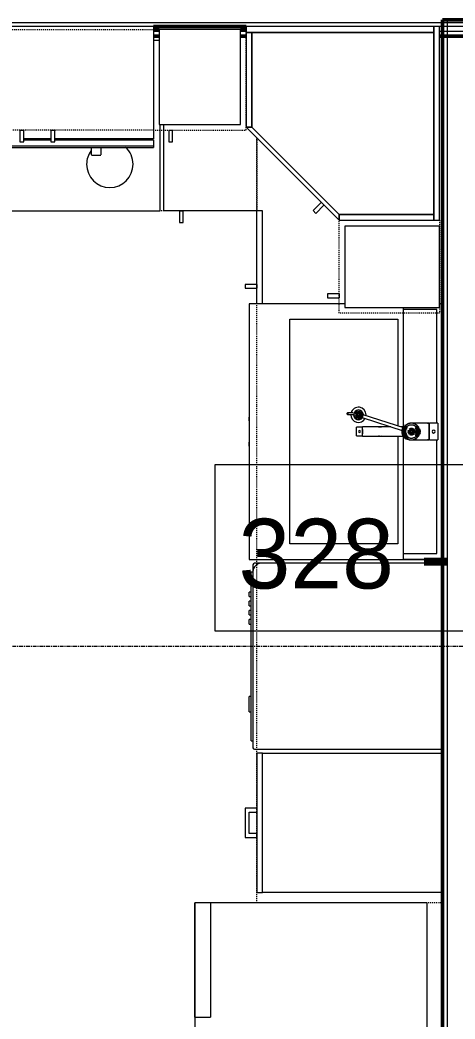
# Model space of a CAD drawing. Header units: inches. Extents: x -4217 to -1814, y 9706 to 12425.
# Drawn here: x -3736.1 to -3679.9, y 10419.1 to 10548 of the extents above; entities that cross this region are included whole.
import ezdxf

# ---------------------------------------------------------------- set-up
doc = ezdxf.new("R2010")
doc.units = ezdxf.units.IN
doc.header["$MEASUREMENT"] = 0
doc.linetypes.add('Dash', pattern=[0.25, 0.125, -0.125])
doc.linetypes.add('Grid Line 1_2_', pattern=[0.875, 0.5, -0.125, 0.125, -0.125])
for name, color, linetype, lineweight in [('A-AREA-IDEN', 2, 'Continuous', 9), ('A-GENM-2', 250, 'Continuous', 9), ('A-GENM-3', 10, 'Continuous', 50), ('A-WALL', 113, 'Continuous', 13), ('A-WALL-3', 10, 'Continuous', 50), ('A-WALL-4', 50, 'Continuous', 13), ('I-WALL-3', 2, 'Continuous', 50), ('P-SANR-FIXT-2', 250, 'Continuous', 9), ('Q-CASE', 31, 'Continuous', 9), ('Q-CASE-3', 250, 'Continuous', 9), ('Q-CASE-4', 250, 'Dash', 9), ('Q-CASE-HDLN-1', 250, 'Dash', 9), ('Q-SPCQ-1', 250, 'Continuous', 9), ('S-GRID-1', 1, 'Grid Line 1_2_', 9)]:
    doc.layers.add(name, color=color, linetype=linetype, lineweight=lineweight)
doc.styles.add('Century Gothic', font='ufonts.com_century-gothic.ttf', dxfattribs={"height": 9})

msp = doc.modelspace()

# ---------------------------------------------------------------- linework, layer by layer
at = {"layer": 'A-AREA-IDEN', "flags": 128}
msp.add_lwpolyline([(-3710.85637, 10490.65921), (-3635.35086, 10490.65921), (-3635.35086, 10469.16315), (-3710.85637, 10469.16315)], close=True, dxfattribs=at)
at = {"layer": 'A-GENM-2'}
for p, q in [((-3693.10158, 10497.31235), (-3693.76672, 10497.31235)), ((-3693.76672, 10497.1155), (-3693.10158, 10497.1155)), ((-3692.51098, 10496.82416), (-3692.9336, 10496.95754)), ((-3692.7565, 10497.50659), (-3692.33735, 10497.3743)), ((-3692.33735, 10497.3743), (-3692.35373, 10497.32239)), ((-3691.88986, 10496.71587), (-3686.595, 10494.99547)), ((-3686.49346, 10495.37644), (-3691.76611, 10497.08963)), ((-3691.82221, 10495.48526), (-3692.60961, 10495.48526)), ((-3692.60961, 10494.34353), (-3692.60961, 10495.48526)), ((-3688.15477, 10495.50495), (-3691.82221, 10495.50495)), ((-3691.82221, 10495.42583), (-3691.82221, 10495.50495)), ((-3691.82221, 10495.33198), (-3691.82221, 10495.41121)), ((-3691.82221, 10495.20967), (-3691.82221, 10495.31935)), ((-3689.4978, 10495.50495), (-3690.41493, 10495.50495)), ((-3686.42286, 10495.50495), (-3686.88897, 10495.50495)), ((-3683.25921, 10495.99707), (-3685.52299, 10495.99707)), ((-3683.18106, 10495.93802), (-3683.42155, 10495.93802)), ((-3683.25921, 10495.99707), (-3683.25921, 10493.83172)), ((-3682.07811, 10495.99707), (-3683.18106, 10495.99707)), ((-3683.18106, 10493.83172), (-3683.18106, 10495.99707)), ((-3682.07811, 10495.99707), (-3682.07811, 10493.83172)), ((-3692.60961, 10494.34353), (-3691.82221, 10494.34353)), ((-3691.82221, 10495.06724), (-3691.82221, 10495.20037)), ((-3691.82221, 10495.19983), (-3691.82221, 10495.06748)), ((-3691.82221, 10494.76653), (-3691.82221, 10495.06226)), ((-3691.82221, 10495.06215), (-3691.82221, 10494.76665)), ((-3691.82221, 10494.62842), (-3691.82221, 10494.76155)), ((-3691.82221, 10494.76131), (-3691.82221, 10494.62896)), ((-3691.82221, 10494.50944), (-3691.82221, 10494.61912)), ((-3691.82221, 10494.41758), (-3691.82221, 10494.49681)), ((-3691.82221, 10494.32384), (-3691.82221, 10494.34397)), ((-3691.82221, 10494.32384), (-3686.42286, 10494.32384)), ((-3690.41493, 10494.32384), (-3689.4978, 10494.32384)), ((-3685.52299, 10493.83172), (-3683.25921, 10493.83172)), ((-3683.42155, 10493.89077), (-3683.18106, 10493.89077)), ((-3683.18106, 10493.83172), (-3682.07811, 10493.83172))]:
    msp.add_line(p, q, dxfattribs=at)
at = {"layer": 'A-GENM-2', "flags": 128}
for points in [[(-3686.51087, 10495.35744), (-3686.5278, 10495.31758), (-3686.54312, 10495.27708), (-3686.5568, 10495.236), (-3686.56884, 10495.1944), (-3686.5792, 10495.15235), (-3686.58787, 10495.10992), (-3686.59484, 10495.06718), (-3686.60009, 10495.0242), (-3686.60362, 10494.98104), (-3686.60542, 10494.93777), (-3686.60567, 10494.9144)], [(-3686.51087, 10495.35744), (-3686.5278, 10495.31758), (-3686.54312, 10495.27708), (-3686.5568, 10495.236), (-3686.56884, 10495.1944), (-3686.5792, 10495.15235), (-3686.58787, 10495.10992), (-3686.59484, 10495.06718), (-3686.60009, 10495.0242), (-3686.60362, 10494.98104), (-3686.60542, 10494.93777), (-3686.60567, 10494.9144)], [(-3686.51087, 10495.35744), (-3686.5278, 10495.31758), (-3686.54312, 10495.27708), (-3686.5568, 10495.236), (-3686.56884, 10495.1944), (-3686.5792, 10495.15235), (-3686.58787, 10495.10992), (-3686.59484, 10495.06718), (-3686.60009, 10495.0242), (-3686.60362, 10494.98104), (-3686.60542, 10494.93777), (-3686.60567, 10494.9144)], [(-3686.51087, 10495.35744), (-3686.5278, 10495.31758), (-3686.54312, 10495.27708), (-3686.5568, 10495.236), (-3686.56884, 10495.1944), (-3686.5792, 10495.15235), (-3686.58787, 10495.10992), (-3686.59484, 10495.06718), (-3686.60009, 10495.0242), (-3686.60362, 10494.98104), (-3686.60542, 10494.93777), (-3686.60567, 10494.9144)], [(-3686.51087, 10495.35744), (-3686.5278, 10495.31758), (-3686.54312, 10495.27708), (-3686.5568, 10495.236), (-3686.56884, 10495.1944), (-3686.5792, 10495.15235), (-3686.58787, 10495.10992), (-3686.59484, 10495.06718), (-3686.60009, 10495.0242), (-3686.60362, 10494.98104), (-3686.60542, 10494.93777), (-3686.60567, 10494.9144)], [(-3686.51087, 10495.35744), (-3686.5278, 10495.31758), (-3686.54312, 10495.27708), (-3686.5568, 10495.236), (-3686.56884, 10495.1944), (-3686.5792, 10495.15235), (-3686.58787, 10495.10992), (-3686.59484, 10495.06718), (-3686.60009, 10495.0242), (-3686.60362, 10494.98104), (-3686.60542, 10494.93777), (-3686.60567, 10494.9144)], [(-3686.47364, 10495.42142), (-3686.49213, 10495.38288), (-3686.50913, 10495.3436), (-3686.52463, 10495.30366), (-3686.53861, 10495.26311), (-3686.55103, 10495.22201), (-3686.56189, 10495.18044), (-3686.57116, 10495.13845), (-3686.57884, 10495.09611), (-3686.5849, 10495.05349), (-3686.58936, 10495.01065), (-3686.59218, 10494.96766), (-3686.59338, 10494.92459), (-3686.59343, 10494.9144)], [(-3686.39658, 10494.9144), (-3686.39591, 10494.95003), (-3686.39388, 10494.98561), (-3686.39052, 10495.02107), (-3686.38582, 10495.05636), (-3686.37979, 10495.09141), (-3686.37244, 10495.12617), (-3686.36378, 10495.16058), (-3686.35384, 10495.19458), (-3686.34262, 10495.22812), (-3686.33015, 10495.26115), (-3686.31644, 10495.2936), (-3686.30153, 10495.32543), (-3686.28544, 10495.35659), (-3686.26819, 10495.38703), (-3686.25345, 10495.41102)], [(-3685.2543, 10495.9632), (-3685.29646, 10495.97311), (-3685.33897, 10495.98132), (-3685.38179, 10495.98783), (-3685.42483, 10495.99261), (-3685.46802, 10495.99568), (-3685.5113, 10495.99701), (-3685.55461, 10495.99661), (-3685.59786, 10495.99448), (-3685.64099, 10495.99062), (-3685.68393, 10495.98504), (-3685.72662, 10495.97775), (-3685.76898, 10495.96876), (-3685.81095, 10495.95808), (-3685.85245, 10495.94573), (-3685.89343, 10495.93173), (-3685.93382, 10495.9161), (-3685.97355, 10495.89887), (-3686.01255, 10495.88007), (-3686.05078, 10495.85972), (-3686.08816, 10495.83786), (-3686.12464, 10495.81452), (-3686.16015, 10495.78974), (-3686.19465, 10495.76356), (-3686.22807, 10495.73602), (-3686.26036, 10495.70717), (-3686.29147, 10495.67705), (-3686.32135, 10495.6457), (-3686.34996, 10495.61319), (-3686.37724, 10495.57957)], [(-3685.89343, 10495.93173), (-3685.93382, 10495.9161), (-3685.97355, 10495.89887), (-3686.01255, 10495.88007), (-3686.05078, 10495.85972), (-3686.08816, 10495.83786), (-3686.12464, 10495.81452), (-3686.16015, 10495.78974), (-3686.19465, 10495.76356), (-3686.22807, 10495.73602), (-3686.26036, 10495.70717), (-3686.29147, 10495.67705), (-3686.32135, 10495.6457), (-3686.34996, 10495.61319), (-3686.37724, 10495.57957)], [(-3685.89343, 10495.93173), (-3685.93382, 10495.9161), (-3685.97355, 10495.89887), (-3686.01255, 10495.88007), (-3686.05078, 10495.85972), (-3686.08816, 10495.83786), (-3686.12464, 10495.81452), (-3686.16015, 10495.78974), (-3686.19465, 10495.76356), (-3686.22807, 10495.73602), (-3686.26036, 10495.70717), (-3686.29147, 10495.67705), (-3686.32135, 10495.6457), (-3686.34996, 10495.61319), (-3686.37724, 10495.57957)], [(-3685.89343, 10495.93173), (-3685.93382, 10495.9161), (-3685.97355, 10495.89887), (-3686.01255, 10495.88007), (-3686.05078, 10495.85972), (-3686.08816, 10495.83786), (-3686.12464, 10495.81452), (-3686.16015, 10495.78974), (-3686.19465, 10495.76356), (-3686.22807, 10495.73602), (-3686.26036, 10495.70717), (-3686.29147, 10495.67705), (-3686.32135, 10495.6457), (-3686.34996, 10495.61319), (-3686.37724, 10495.57957)], [(-3685.89343, 10495.93173), (-3685.93382, 10495.9161), (-3685.97355, 10495.89887), (-3686.01255, 10495.88007), (-3686.05078, 10495.85972), (-3686.08816, 10495.83786), (-3686.12464, 10495.81452), (-3686.16015, 10495.78974), (-3686.19465, 10495.76356), (-3686.22807, 10495.73602), (-3686.26036, 10495.70717), (-3686.29147, 10495.67705), (-3686.32135, 10495.6457), (-3686.34996, 10495.61319), (-3686.37724, 10495.57957)], [(-3685.89343, 10495.93173), (-3685.93382, 10495.9161), (-3685.97355, 10495.89887), (-3686.01255, 10495.88007), (-3686.05078, 10495.85972), (-3686.08816, 10495.83786), (-3686.12464, 10495.81452), (-3686.16015, 10495.78974), (-3686.19465, 10495.76356), (-3686.22807, 10495.73602), (-3686.26036, 10495.70717), (-3686.29147, 10495.67705), (-3686.32135, 10495.6457), (-3686.34996, 10495.61319), (-3686.37724, 10495.57957)], [(-3685.52299, 10495.99707), (-3685.56437, 10495.9962), (-3685.60568, 10495.99357), (-3685.64685, 10495.9892), (-3685.68782, 10495.9831), (-3685.72851, 10495.97527), (-3685.76887, 10495.96572), (-3685.80882, 10495.95448), (-3685.84829, 10495.94157), (-3685.88723, 10495.927), (-3685.92558, 10495.9108), (-3685.96325, 10495.89301), (-3686.00021, 10495.87364), (-3686.03639, 10495.85274), (-3686.07172, 10495.83034), (-3686.10616, 10495.80648), (-3686.13965, 10495.78119), (-3686.17214, 10495.75452), (-3686.20357, 10495.72652), (-3686.2339, 10495.69723), (-3686.26308, 10495.6667), (-3686.29107, 10495.63498), (-3686.31781, 10495.60213), (-3686.34328, 10495.56818), (-3686.36743, 10495.53321)], [(-3686.3552, 10494.9144), (-3686.35452, 10494.95003), (-3686.3525, 10494.98561), (-3686.34914, 10495.02107), (-3686.34444, 10495.05636), (-3686.33841, 10495.09141), (-3686.33106, 10495.12617), (-3686.3224, 10495.16058), (-3686.31246, 10495.19458), (-3686.30124, 10495.22812), (-3686.28877, 10495.26115), (-3686.27506, 10495.2936), (-3686.26015, 10495.32543), (-3686.24406, 10495.35659), (-3686.22681, 10495.38703), (-3686.20843, 10495.41669), (-3686.18896, 10495.44553), (-3686.16844, 10495.4735), (-3686.14688, 10495.50057), (-3686.12434, 10495.52668), (-3686.10084, 10495.5518), (-3686.07644, 10495.57588), (-3686.05116, 10495.5989), (-3686.02505, 10495.62081), (-3685.99816, 10495.64159), (-3685.97052, 10495.66119), (-3685.94218, 10495.6796), (-3685.9132, 10495.69678), (-3685.8836, 10495.71271), (-3685.85345, 10495.72737), (-3685.82278, 10495.74073), (-3685.79166, 10495.75277), (-3685.76012, 10495.76349), (-3685.72821, 10495.77286), (-3685.69599, 10495.78086), (-3685.66351, 10495.7875), (-3685.63081, 10495.79275), (-3685.59794, 10495.79662), (-3685.56496, 10495.7991), (-3685.53192, 10495.80017), (-3685.52299, 10495.80022)], [(-3685.2543, 10495.9632), (-3685.29646, 10495.97311), (-3685.33897, 10495.98132), (-3685.38179, 10495.98783), (-3685.42483, 10495.99261), (-3685.46802, 10495.99568), (-3685.5113, 10495.99701), (-3685.55461, 10495.99661), (-3685.59786, 10495.99448), (-3685.64099, 10495.99062), (-3685.68393, 10495.98504), (-3685.72662, 10495.97775), (-3685.76898, 10495.96876), (-3685.81095, 10495.95808), (-3685.85245, 10495.94573)], [(-3685.2543, 10495.9632), (-3685.29646, 10495.97311), (-3685.33897, 10495.98132), (-3685.38179, 10495.98783), (-3685.42483, 10495.99261), (-3685.46802, 10495.99568), (-3685.5113, 10495.99701), (-3685.55461, 10495.99661), (-3685.59786, 10495.99448), (-3685.64099, 10495.99062), (-3685.68393, 10495.98504), (-3685.72662, 10495.97775), (-3685.76898, 10495.96876), (-3685.81095, 10495.95808), (-3685.85245, 10495.94573)], [(-3685.2543, 10495.9632), (-3685.29646, 10495.97311), (-3685.33897, 10495.98132), (-3685.38179, 10495.98783), (-3685.42483, 10495.99261), (-3685.46802, 10495.99568), (-3685.5113, 10495.99701), (-3685.55461, 10495.99661), (-3685.59786, 10495.99448), (-3685.64099, 10495.99062), (-3685.68393, 10495.98504), (-3685.72662, 10495.97775), (-3685.76898, 10495.96876), (-3685.81095, 10495.95808), (-3685.85245, 10495.94573)], [(-3685.2543, 10495.9632), (-3685.29646, 10495.97311), (-3685.33897, 10495.98132), (-3685.38179, 10495.98783), (-3685.42483, 10495.99261), (-3685.46802, 10495.99568), (-3685.5113, 10495.99701), (-3685.55461, 10495.99661), (-3685.59786, 10495.99448), (-3685.64099, 10495.99062), (-3685.68393, 10495.98504), (-3685.72662, 10495.97775), (-3685.76898, 10495.96876), (-3685.81095, 10495.95808), (-3685.85245, 10495.94573)], [(-3685.2543, 10495.9632), (-3685.29646, 10495.97311), (-3685.33897, 10495.98132), (-3685.38179, 10495.98783), (-3685.42483, 10495.99261), (-3685.46802, 10495.99568), (-3685.5113, 10495.99701), (-3685.55461, 10495.99661), (-3685.59786, 10495.99448), (-3685.64099, 10495.99062), (-3685.68393, 10495.98504), (-3685.72662, 10495.97775), (-3685.76898, 10495.96876), (-3685.81095, 10495.95808), (-3685.85245, 10495.94573)], [(-3684.49394, 10494.9144), (-3684.49475, 10494.95748), (-3684.4972, 10495.00049), (-3684.50127, 10495.04337), (-3684.50695, 10495.08605), (-3684.51425, 10495.12846), (-3684.52315, 10495.17054), (-3684.53363, 10495.21222), (-3684.54569, 10495.25344), (-3684.55929, 10495.29412), (-3684.57443, 10495.33422), (-3684.59109, 10495.37365), (-3684.60922, 10495.41237), (-3684.62882, 10495.45031), (-3684.64985, 10495.48741), (-3684.67227, 10495.5236), (-3684.69606, 10495.55884), (-3684.72117, 10495.59307), (-3684.74758, 10495.62623), (-3684.77523, 10495.65826), (-3684.80409, 10495.68911), (-3684.83412, 10495.71874), (-3684.86526, 10495.7471), (-3684.89747, 10495.77413), (-3684.93069, 10495.79979), (-3684.96488, 10495.82404), (-3684.99998, 10495.84684), (-3685.03593, 10495.86815), (-3685.07268, 10495.88793), (-3685.11017, 10495.90616), (-3685.14834, 10495.92279), (-3685.18713, 10495.9378), (-3685.22647, 10495.95116), (-3685.26629, 10495.96286), (-3685.30655, 10495.97286), (-3685.34715, 10495.98115), (-3685.38805, 10495.98773), (-3685.42918, 10495.99257), (-3685.47046, 10495.99566), (-3685.51182, 10495.99701), (-3685.52299, 10495.99707)], [(-3685.52299, 10495.80022), (-3685.48994, 10495.79952), (-3685.45694, 10495.79743), (-3685.42404, 10495.79394), (-3685.39129, 10495.78905), (-3685.35874, 10495.78279), (-3685.32644, 10495.77515), (-3685.29445, 10495.76615), (-3685.2628, 10495.7558), (-3685.23156, 10495.74411), (-3685.20077, 10495.7311), (-3685.17047, 10495.71679), (-3685.14072, 10495.7012), (-3685.11157, 10495.68436), (-3685.08305, 10495.66628), (-3685.05522, 10495.64699), (-3685.02812, 10495.62653), (-3685.00179, 10495.60492), (-3684.97629, 10495.5822), (-3684.95164, 10495.5584), (-3684.9279, 10495.53356), (-3684.90509, 10495.50771), (-3684.88327, 10495.4809), (-3684.86246, 10495.45317), (-3684.8427, 10495.42456), (-3684.82403, 10495.39511), (-3684.80647, 10495.36488), (-3684.79007, 10495.33391), (-3684.77483, 10495.30226), (-3684.7608, 10495.26997), (-3684.74799, 10495.23709), (-3684.73643, 10495.20368), (-3684.72614, 10495.1698), (-3684.71714, 10495.13549), (-3684.70944, 10495.10082), (-3684.70305, 10495.06584), (-3684.69799, 10495.03062), (-3684.69426, 10494.9952), (-3684.69188, 10494.95965), (-3684.69084, 10494.92402), (-3684.69079, 10494.9144)], [(-3684.44032, 10494.9144), (-3684.44118, 10494.95769), (-3684.44378, 10495.00092), (-3684.4481, 10495.04401), (-3684.45415, 10495.08689), (-3684.4619, 10495.12949), (-3684.47135, 10495.17175), (-3684.48248, 10495.2136), (-3684.49528, 10495.25497), (-3684.50972, 10495.2958), (-3684.52578, 10495.33601), (-3684.54344, 10495.37555), (-3684.56266, 10495.41435), (-3684.58343, 10495.45236), (-3684.60569, 10495.4895), (-3684.62942, 10495.52572), (-3684.65458, 10495.56097), (-3684.68113, 10495.59518), (-3684.70903, 10495.6283), (-3684.73823, 10495.66028), (-3684.76869, 10495.69106), (-3684.80035, 10495.7206), (-3684.83316, 10495.74886), (-3684.86709, 10495.77578), (-3684.90206, 10495.80132), (-3684.93802, 10495.82544), (-3684.97492, 10495.8481), (-3685.0127, 10495.86927), (-3685.05129, 10495.88891), (-3685.09064, 10495.907), (-3685.13068, 10495.92349), (-3685.17134, 10495.93837), (-3685.21257, 10495.95162)], [(-3684.65458, 10495.56097), (-3684.68113, 10495.59518), (-3684.70903, 10495.6283), (-3684.73823, 10495.66028), (-3684.76869, 10495.69106), (-3684.80035, 10495.7206), (-3684.83316, 10495.74886), (-3684.86709, 10495.77578), (-3684.90206, 10495.80132), (-3684.93802, 10495.82544), (-3684.97492, 10495.8481), (-3685.0127, 10495.86927), (-3685.05129, 10495.88891), (-3685.09064, 10495.907), (-3685.13068, 10495.92349)], [(-3684.65458, 10495.56097), (-3684.68113, 10495.59518), (-3684.70903, 10495.6283), (-3684.73823, 10495.66028), (-3684.76869, 10495.69106), (-3684.80035, 10495.7206), (-3684.83316, 10495.74886), (-3684.86709, 10495.77578), (-3684.90206, 10495.80132), (-3684.93802, 10495.82544), (-3684.97492, 10495.8481), (-3685.0127, 10495.86927), (-3685.05129, 10495.88891), (-3685.09064, 10495.907), (-3685.13068, 10495.92349)], [(-3684.65458, 10495.56097), (-3684.68113, 10495.59518), (-3684.70903, 10495.6283), (-3684.73823, 10495.66028), (-3684.76869, 10495.69106), (-3684.80035, 10495.7206), (-3684.83316, 10495.74886), (-3684.86709, 10495.77578), (-3684.90206, 10495.80132), (-3684.93802, 10495.82544), (-3684.97492, 10495.8481), (-3685.0127, 10495.86927), (-3685.05129, 10495.88891), (-3685.09064, 10495.907), (-3685.13068, 10495.92349)], [(-3684.65458, 10495.56097), (-3684.68113, 10495.59518), (-3684.70903, 10495.6283), (-3684.73823, 10495.66028), (-3684.76869, 10495.69106), (-3684.80035, 10495.7206), (-3684.83316, 10495.74886), (-3684.86709, 10495.77578), (-3684.90206, 10495.80132), (-3684.93802, 10495.82544), (-3684.97492, 10495.8481), (-3685.0127, 10495.86927), (-3685.05129, 10495.88891), (-3685.09064, 10495.907), (-3685.13068, 10495.92349)], [(-3684.65458, 10495.56097), (-3684.68113, 10495.59518), (-3684.70903, 10495.6283), (-3684.73823, 10495.66028), (-3684.76869, 10495.69106), (-3684.80035, 10495.7206), (-3684.83316, 10495.74886), (-3684.86709, 10495.77578), (-3684.90206, 10495.80132), (-3684.93802, 10495.82544), (-3684.97492, 10495.8481), (-3685.0127, 10495.86927), (-3685.05129, 10495.88891), (-3685.09064, 10495.907), (-3685.13068, 10495.92349)], [(-3684.44032, 10494.9144), (-3684.44118, 10494.95769), (-3684.44378, 10495.00092), (-3684.4481, 10495.04401), (-3684.45415, 10495.08689), (-3684.4619, 10495.12949), (-3684.47135, 10495.17175), (-3684.48248, 10495.2136), (-3684.49528, 10495.25497), (-3684.50972, 10495.2958), (-3684.52578, 10495.33601), (-3684.54344, 10495.37555), (-3684.56266, 10495.41435), (-3684.58343, 10495.45236), (-3684.60569, 10495.4895), (-3684.62942, 10495.52572)], [(-3684.44032, 10494.9144), (-3684.44118, 10494.95769), (-3684.44378, 10495.00092), (-3684.4481, 10495.04401), (-3684.45415, 10495.08689), (-3684.4619, 10495.12949), (-3684.47135, 10495.17175), (-3684.48248, 10495.2136), (-3684.49528, 10495.25497), (-3684.50972, 10495.2958), (-3684.52578, 10495.33601), (-3684.54344, 10495.37555), (-3684.56266, 10495.41435), (-3684.58343, 10495.45236), (-3684.60569, 10495.4895), (-3684.62942, 10495.52572)], [(-3684.44032, 10494.9144), (-3684.44118, 10494.95769), (-3684.44378, 10495.00092), (-3684.4481, 10495.04401), (-3684.45415, 10495.08689), (-3684.4619, 10495.12949), (-3684.47135, 10495.17175), (-3684.48248, 10495.2136), (-3684.49528, 10495.25497), (-3684.50972, 10495.2958), (-3684.52578, 10495.33601), (-3684.54344, 10495.37555), (-3684.56266, 10495.41435), (-3684.58343, 10495.45236), (-3684.60569, 10495.4895), (-3684.62942, 10495.52572)], [(-3684.44032, 10494.9144), (-3684.44118, 10494.95769), (-3684.44378, 10495.00092), (-3684.4481, 10495.04401), (-3684.45415, 10495.08689), (-3684.4619, 10495.12949), (-3684.47135, 10495.17175), (-3684.48248, 10495.2136), (-3684.49528, 10495.25497), (-3684.50972, 10495.2958), (-3684.52578, 10495.33601), (-3684.54344, 10495.37555), (-3684.56266, 10495.41435), (-3684.58343, 10495.45236), (-3684.60569, 10495.4895), (-3684.62942, 10495.52572)], [(-3684.44032, 10494.9144), (-3684.44118, 10494.95769), (-3684.44378, 10495.00092), (-3684.4481, 10495.04401), (-3684.45415, 10495.08689), (-3684.4619, 10495.12949), (-3684.47135, 10495.17175), (-3684.48248, 10495.2136), (-3684.49528, 10495.25497), (-3684.50972, 10495.2958), (-3684.52578, 10495.33601), (-3684.54344, 10495.37555), (-3684.56266, 10495.41435), (-3684.58343, 10495.45236), (-3684.60569, 10495.4895), (-3684.62942, 10495.52572)], [(-3686.60567, 10494.9144), (-3686.6048, 10494.8711), (-3686.60221, 10494.82787), (-3686.59788, 10494.78479), (-3686.59184, 10494.74191), (-3686.58409, 10494.6993), (-3686.57464, 10494.65704), (-3686.56351, 10494.61519), (-3686.55071, 10494.57382), (-3686.53627, 10494.533), (-3686.52021, 10494.49278)], [(-3686.60567, 10494.9144), (-3686.6048, 10494.8711), (-3686.60221, 10494.82787), (-3686.59788, 10494.78479), (-3686.59184, 10494.74191), (-3686.58409, 10494.6993), (-3686.57464, 10494.65704), (-3686.56351, 10494.61519), (-3686.55071, 10494.57382), (-3686.53627, 10494.533), (-3686.52021, 10494.49278)], [(-3686.60567, 10494.9144), (-3686.6048, 10494.8711), (-3686.60221, 10494.82787), (-3686.59788, 10494.78479), (-3686.59184, 10494.74191), (-3686.58409, 10494.6993), (-3686.57464, 10494.65704), (-3686.56351, 10494.61519), (-3686.55071, 10494.57382), (-3686.53627, 10494.533), (-3686.52021, 10494.49278)], [(-3686.60567, 10494.9144), (-3686.6048, 10494.8711), (-3686.60221, 10494.82787), (-3686.59788, 10494.78479), (-3686.59184, 10494.74191), (-3686.58409, 10494.6993), (-3686.57464, 10494.65704), (-3686.56351, 10494.61519), (-3686.55071, 10494.57382), (-3686.53627, 10494.533), (-3686.52021, 10494.49278)], [(-3686.60567, 10494.9144), (-3686.6048, 10494.8711), (-3686.60221, 10494.82787), (-3686.59788, 10494.78479), (-3686.59184, 10494.74191), (-3686.58409, 10494.6993), (-3686.57464, 10494.65704), (-3686.56351, 10494.61519), (-3686.55071, 10494.57382), (-3686.53627, 10494.533), (-3686.52021, 10494.49278)], [(-3686.60567, 10494.9144), (-3686.6048, 10494.8711), (-3686.60221, 10494.82787), (-3686.59788, 10494.78479), (-3686.59184, 10494.74191), (-3686.58409, 10494.6993), (-3686.57464, 10494.65704), (-3686.56351, 10494.61519), (-3686.55071, 10494.57382), (-3686.53627, 10494.533), (-3686.52021, 10494.49278)], [(-3686.59343, 10494.9144), (-3686.59261, 10494.87131), (-3686.59017, 10494.8283), (-3686.5861, 10494.78542), (-3686.58042, 10494.74274), (-3686.57312, 10494.70033), (-3686.56422, 10494.65825), (-3686.55374, 10494.61657), (-3686.54168, 10494.57535), (-3686.52808, 10494.53467), (-3686.51293, 10494.49458), (-3686.49628, 10494.45514), (-3686.47815, 10494.41642), (-3686.47372, 10494.40753)], [(-3686.50255, 10494.45324), (-3686.48332, 10494.41444), (-3686.46256, 10494.37644), (-3686.4403, 10494.33929), (-3686.41657, 10494.30307)], [(-3686.50255, 10494.45324), (-3686.48332, 10494.41444), (-3686.46256, 10494.37644), (-3686.4403, 10494.33929), (-3686.41657, 10494.30307)], [(-3686.50255, 10494.45324), (-3686.48332, 10494.41444), (-3686.46256, 10494.37644), (-3686.4403, 10494.33929), (-3686.41657, 10494.30307)], [(-3686.50255, 10494.45324), (-3686.48332, 10494.41444), (-3686.46256, 10494.37644), (-3686.4403, 10494.33929), (-3686.41657, 10494.30307)], [(-3686.50255, 10494.45324), (-3686.48332, 10494.41444), (-3686.46256, 10494.37644), (-3686.4403, 10494.33929), (-3686.41657, 10494.30307)], [(-3686.50255, 10494.45324), (-3686.48332, 10494.41444), (-3686.46256, 10494.37644), (-3686.4403, 10494.33929), (-3686.41657, 10494.30307)], [(-3686.29781, 10494.49589), (-3686.31301, 10494.52757), (-3686.327, 10494.55988), (-3686.33977, 10494.59278), (-3686.35129, 10494.6262), (-3686.36154, 10494.6601), (-3686.3705, 10494.69442), (-3686.37816, 10494.7291), (-3686.38451, 10494.76408), (-3686.38952, 10494.79932), (-3686.39321, 10494.83474), (-3686.39555, 10494.8703), (-3686.39654, 10494.90593), (-3686.39658, 10494.9144)], [(-3685.52299, 10494.02857), (-3685.55605, 10494.02927), (-3685.58905, 10494.03137), (-3685.62195, 10494.03486), (-3685.6547, 10494.03974), (-3685.68725, 10494.046), (-3685.71954, 10494.05364), (-3685.75154, 10494.06264), (-3685.78318, 10494.07299), (-3685.81443, 10494.08468), (-3685.84522, 10494.09769), (-3685.87552, 10494.112), (-3685.90527, 10494.12759), (-3685.93442, 10494.14444), (-3685.96294, 10494.16251), (-3685.99077, 10494.1818), (-3686.01787, 10494.20226), (-3686.04419, 10494.22387), (-3686.0697, 10494.24659), (-3686.09435, 10494.27039), (-3686.11809, 10494.29523), (-3686.14089, 10494.32108), (-3686.16272, 10494.34789), (-3686.18353, 10494.37563), (-3686.20328, 10494.40424), (-3686.22196, 10494.43368), (-3686.23951, 10494.46391), (-3686.25592, 10494.49488), (-3686.27116, 10494.52653), (-3686.28519, 10494.55883), (-3686.29799, 10494.5917), (-3686.30955, 10494.62511), (-3686.31984, 10494.659), (-3686.32885, 10494.6933), (-3686.33655, 10494.72797), (-3686.34294, 10494.76295), (-3686.348, 10494.79817), (-3686.35173, 10494.83359), (-3686.35411, 10494.86915), (-3686.35515, 10494.90477), (-3686.3552, 10494.9144)], [(-3686.30776, 10494.16852), (-3686.2773, 10494.13773), (-3686.24564, 10494.10819), (-3686.21282, 10494.07993), (-3686.1789, 10494.05302), (-3686.14393, 10494.02748), (-3686.10797, 10494.00335), (-3686.07107, 10493.98069), (-3686.03329, 10493.95952), (-3685.9947, 10493.93988), (-3685.95535, 10493.92179), (-3685.91531, 10493.9053)], [(-3686.30776, 10494.16852), (-3686.2773, 10494.13773), (-3686.24564, 10494.10819), (-3686.21282, 10494.07993), (-3686.1789, 10494.05302), (-3686.14393, 10494.02748), (-3686.10797, 10494.00335), (-3686.07107, 10493.98069), (-3686.03329, 10493.95952), (-3685.9947, 10493.93988), (-3685.95535, 10493.92179), (-3685.91531, 10493.9053)], [(-3686.30776, 10494.16852), (-3686.2773, 10494.13773), (-3686.24564, 10494.10819), (-3686.21282, 10494.07993), (-3686.1789, 10494.05302), (-3686.14393, 10494.02748), (-3686.10797, 10494.00335), (-3686.07107, 10493.98069), (-3686.03329, 10493.95952), (-3685.9947, 10493.93988), (-3685.95535, 10493.92179), (-3685.91531, 10493.9053)], [(-3686.30776, 10494.16852), (-3686.2773, 10494.13773), (-3686.24564, 10494.10819), (-3686.21282, 10494.07993), (-3686.1789, 10494.05302), (-3686.14393, 10494.02748), (-3686.10797, 10494.00335), (-3686.07107, 10493.98069), (-3686.03329, 10493.95952), (-3685.9947, 10493.93988), (-3685.95535, 10493.92179), (-3685.91531, 10493.9053)], [(-3686.30776, 10494.16852), (-3686.2773, 10494.13773), (-3686.24564, 10494.10819), (-3686.21282, 10494.07993), (-3686.1789, 10494.05302), (-3686.14393, 10494.02748), (-3686.10797, 10494.00335), (-3686.07107, 10493.98069), (-3686.03329, 10493.95952), (-3685.9947, 10493.93988), (-3685.95535, 10493.92179), (-3685.91531, 10493.9053)], [(-3686.30776, 10494.16852), (-3686.2773, 10494.13773), (-3686.24564, 10494.10819), (-3686.21282, 10494.07993), (-3686.1789, 10494.05302), (-3686.14393, 10494.02748), (-3686.10797, 10494.00335), (-3686.07107, 10493.98069), (-3686.03329, 10493.95952), (-3685.9947, 10493.93988), (-3685.95535, 10493.92179), (-3685.91531, 10493.9053)], [(-3686.21187, 10494.11005), (-3686.18073, 10494.0817), (-3686.14852, 10494.05467), (-3686.1153, 10494.029), (-3686.08111, 10494.00475), (-3686.04601, 10493.98195), (-3686.01006, 10493.96064), (-3685.9733, 10493.94086), (-3685.93581, 10493.92264), (-3685.89764, 10493.906), (-3685.85886, 10493.89099), (-3685.81952, 10493.87763), (-3685.77969, 10493.86594), (-3685.73944, 10493.85593), (-3685.69883, 10493.84764), (-3685.65793, 10493.84107), (-3685.61681, 10493.83623), (-3685.57553, 10493.83313), (-3685.53416, 10493.83178), (-3685.52299, 10493.83172)], [(-3685.52299, 10493.83172), (-3685.48162, 10493.83259), (-3685.44031, 10493.83522), (-3685.39914, 10493.83959), (-3685.35817, 10493.84569), (-3685.31747, 10493.85353), (-3685.27712, 10493.86307), (-3685.23717, 10493.87431), (-3685.19769, 10493.88722), (-3685.15875, 10493.90179), (-3685.12041, 10493.91799), (-3685.08273, 10493.93578), (-3685.04578, 10493.95515), (-3685.0096, 10493.97605), (-3684.97426, 10493.99845), (-3684.93982, 10494.02232), (-3684.90633, 10494.0476), (-3684.87385, 10494.07427), (-3684.84242, 10494.10227), (-3684.81209, 10494.13156), (-3684.78291, 10494.16209), (-3684.75492, 10494.19381), (-3684.72818, 10494.22667), (-3684.70271, 10494.26061), (-3684.67856, 10494.29558), (-3684.65576, 10494.33152), (-3684.63436, 10494.36838), (-3684.61437, 10494.4061), (-3684.59584, 10494.44461), (-3684.57878, 10494.48386), (-3684.56323, 10494.52379), (-3684.54921, 10494.56432), (-3684.53673, 10494.6054), (-3684.52582, 10494.64696), (-3684.51649, 10494.68893), (-3684.50876, 10494.73126), (-3684.50264, 10494.77388), (-3684.49814, 10494.81671), (-3684.49525, 10494.8597), (-3684.494, 10494.90277), (-3684.49394, 10494.9144)], [(-3684.69079, 10494.9144), (-3684.69146, 10494.87876), (-3684.69349, 10494.84318), (-3684.69685, 10494.80772), (-3684.70155, 10494.77243), (-3684.70758, 10494.73738), (-3684.71493, 10494.70262), (-3684.72359, 10494.66822), (-3684.73353, 10494.63421), (-3684.74475, 10494.60067), (-3684.75722, 10494.56765), (-3684.77093, 10494.53519), (-3684.78584, 10494.50336), (-3684.80193, 10494.4722), (-3684.81918, 10494.44176), (-3684.83756, 10494.4121), (-3684.85702, 10494.38326), (-3684.87755, 10494.35529), (-3684.8991, 10494.32822), (-3684.92165, 10494.30211), (-3684.94514, 10494.27699), (-3684.96955, 10494.25291), (-3684.99483, 10494.22989), (-3685.02094, 10494.20798), (-3685.04783, 10494.18721), (-3685.07547, 10494.1676), (-3685.1038, 10494.14919), (-3685.13279, 10494.13201), (-3685.16239, 10494.11608), (-3685.19254, 10494.10143), (-3685.2232, 10494.08807), (-3685.25433, 10494.07602), (-3685.28587, 10494.0653), (-3685.31777, 10494.05594), (-3685.34999, 10494.04793), (-3685.38248, 10494.04129), (-3685.41518, 10494.03604), (-3685.44805, 10494.03217), (-3685.48103, 10494.0297), (-3685.51407, 10494.02862), (-3685.52299, 10494.02857)], [(-3685.19353, 10493.88306), (-3685.15256, 10493.89706), (-3685.11217, 10493.91269), (-3685.07244, 10493.92992), (-3685.03343, 10493.94873), (-3684.99521, 10493.96907), (-3684.95783, 10493.99094), (-3684.92135, 10494.01428), (-3684.88584, 10494.03906), (-3684.85134, 10494.06524), (-3684.81792, 10494.09277), (-3684.78563, 10494.12163), (-3684.75452, 10494.15175), (-3684.72463, 10494.18309), (-3684.69603, 10494.2156), (-3684.66875, 10494.24923), (-3684.64283, 10494.28392), (-3684.61832, 10494.31962), (-3684.59526, 10494.35627), (-3684.57368, 10494.39382), (-3684.55362, 10494.4322), (-3684.53512, 10494.47135), (-3684.51819, 10494.51121), (-3684.50287, 10494.55171), (-3684.48918, 10494.5928), (-3684.47715, 10494.63439), (-3684.46679, 10494.67644), (-3684.45812, 10494.71887), (-3684.45115, 10494.76161), (-3684.4459, 10494.80459), (-3684.44237, 10494.84775), (-3684.44057, 10494.89102), (-3684.44032, 10494.9144)], [(-3685.15256, 10493.89706), (-3685.11217, 10493.91269), (-3685.07244, 10493.92992), (-3685.03343, 10493.94873), (-3684.99521, 10493.96907), (-3684.95783, 10493.99094), (-3684.92135, 10494.01428), (-3684.88584, 10494.03906), (-3684.85134, 10494.06524), (-3684.81792, 10494.09277), (-3684.78563, 10494.12163), (-3684.75452, 10494.15175), (-3684.72463, 10494.18309), (-3684.69603, 10494.2156), (-3684.66875, 10494.24923)], [(-3685.15256, 10493.89706), (-3685.11217, 10493.91269), (-3685.07244, 10493.92992), (-3685.03343, 10493.94873), (-3684.99521, 10493.96907), (-3684.95783, 10493.99094), (-3684.92135, 10494.01428), (-3684.88584, 10494.03906), (-3684.85134, 10494.06524), (-3684.81792, 10494.09277), (-3684.78563, 10494.12163), (-3684.75452, 10494.15175), (-3684.72463, 10494.18309), (-3684.69603, 10494.2156), (-3684.66875, 10494.24923)], [(-3685.15256, 10493.89706), (-3685.11217, 10493.91269), (-3685.07244, 10493.92992), (-3685.03343, 10493.94873), (-3684.99521, 10493.96907), (-3684.95783, 10493.99094), (-3684.92135, 10494.01428), (-3684.88584, 10494.03906), (-3684.85134, 10494.06524), (-3684.81792, 10494.09277), (-3684.78563, 10494.12163), (-3684.75452, 10494.15175), (-3684.72463, 10494.18309), (-3684.69603, 10494.2156), (-3684.66875, 10494.24923)], [(-3685.15256, 10493.89706), (-3685.11217, 10493.91269), (-3685.07244, 10493.92992), (-3685.03343, 10493.94873), (-3684.99521, 10493.96907), (-3684.95783, 10493.99094), (-3684.92135, 10494.01428), (-3684.88584, 10494.03906), (-3684.85134, 10494.06524), (-3684.81792, 10494.09277), (-3684.78563, 10494.12163), (-3684.75452, 10494.15175), (-3684.72463, 10494.18309), (-3684.69603, 10494.2156), (-3684.66875, 10494.24923)], [(-3685.15256, 10493.89706), (-3685.11217, 10493.91269), (-3685.07244, 10493.92992), (-3685.03343, 10493.94873), (-3684.99521, 10493.96907), (-3684.95783, 10493.99094), (-3684.92135, 10494.01428), (-3684.88584, 10494.03906), (-3684.85134, 10494.06524), (-3684.81792, 10494.09277), (-3684.78563, 10494.12163), (-3684.75452, 10494.15175), (-3684.72463, 10494.18309), (-3684.69603, 10494.2156), (-3684.66875, 10494.24923)], [(-3684.64283, 10494.28392), (-3684.61832, 10494.31962), (-3684.59526, 10494.35627), (-3684.57368, 10494.39382), (-3684.55362, 10494.4322), (-3684.53512, 10494.47135), (-3684.51819, 10494.51121), (-3684.50287, 10494.55171), (-3684.48918, 10494.5928), (-3684.47715, 10494.63439), (-3684.46679, 10494.67644), (-3684.45812, 10494.71887), (-3684.45115, 10494.76161), (-3684.4459, 10494.80459), (-3684.44237, 10494.84775), (-3684.44057, 10494.89102), (-3684.44032, 10494.9144)], [(-3684.64283, 10494.28392), (-3684.61832, 10494.31962), (-3684.59526, 10494.35627), (-3684.57368, 10494.39382), (-3684.55362, 10494.4322), (-3684.53512, 10494.47135), (-3684.51819, 10494.51121), (-3684.50287, 10494.55171), (-3684.48918, 10494.5928), (-3684.47715, 10494.63439), (-3684.46679, 10494.67644), (-3684.45812, 10494.71887), (-3684.45115, 10494.76161), (-3684.4459, 10494.80459), (-3684.44237, 10494.84775), (-3684.44057, 10494.89102), (-3684.44032, 10494.9144)], [(-3684.64283, 10494.28392), (-3684.61832, 10494.31962), (-3684.59526, 10494.35627), (-3684.57368, 10494.39382), (-3684.55362, 10494.4322), (-3684.53512, 10494.47135), (-3684.51819, 10494.51121), (-3684.50287, 10494.55171), (-3684.48918, 10494.5928), (-3684.47715, 10494.63439), (-3684.46679, 10494.67644), (-3684.45812, 10494.71887), (-3684.45115, 10494.76161), (-3684.4459, 10494.80459), (-3684.44237, 10494.84775), (-3684.44057, 10494.89102), (-3684.44032, 10494.9144)], [(-3684.64283, 10494.28392), (-3684.61832, 10494.31962), (-3684.59526, 10494.35627), (-3684.57368, 10494.39382), (-3684.55362, 10494.4322), (-3684.53512, 10494.47135), (-3684.51819, 10494.51121), (-3684.50287, 10494.55171), (-3684.48918, 10494.5928), (-3684.47715, 10494.63439), (-3684.46679, 10494.67644), (-3684.45812, 10494.71887), (-3684.45115, 10494.76161), (-3684.4459, 10494.80459), (-3684.44237, 10494.84775), (-3684.44057, 10494.89102), (-3684.44032, 10494.9144)], [(-3684.64283, 10494.28392), (-3684.61832, 10494.31962), (-3684.59526, 10494.35627), (-3684.57368, 10494.39382), (-3684.55362, 10494.4322), (-3684.53512, 10494.47135), (-3684.51819, 10494.51121), (-3684.50287, 10494.55171), (-3684.48918, 10494.5928), (-3684.47715, 10494.63439), (-3684.46679, 10494.67644), (-3684.45812, 10494.71887), (-3684.45115, 10494.76161), (-3684.4459, 10494.80459), (-3684.44237, 10494.84775), (-3684.44057, 10494.89102), (-3684.44032, 10494.9144)], [(-3685.87464, 10493.89042), (-3685.83341, 10493.87717), (-3685.79169, 10493.86559), (-3685.74953, 10493.85568), (-3685.70701, 10493.84747), (-3685.6642, 10493.84097), (-3685.62116, 10493.83618), (-3685.57797, 10493.83312), (-3685.53468, 10493.83178), (-3685.49138, 10493.83218), (-3685.44813, 10493.83431), (-3685.405, 10493.83817), (-3685.36205, 10493.84375), (-3685.31937, 10493.85104), (-3685.27701, 10493.86003), (-3685.23504, 10493.87071)], [(-3685.83341, 10493.87717), (-3685.79169, 10493.86559), (-3685.74953, 10493.85568), (-3685.70701, 10493.84747), (-3685.6642, 10493.84097), (-3685.62116, 10493.83618), (-3685.57797, 10493.83312), (-3685.53468, 10493.83178), (-3685.49138, 10493.83218), (-3685.44813, 10493.83431), (-3685.405, 10493.83817), (-3685.36205, 10493.84375), (-3685.31937, 10493.85104), (-3685.27701, 10493.86003), (-3685.23504, 10493.87071)], [(-3685.83341, 10493.87717), (-3685.79169, 10493.86559), (-3685.74953, 10493.85568), (-3685.70701, 10493.84747), (-3685.6642, 10493.84097), (-3685.62116, 10493.83618), (-3685.57797, 10493.83312), (-3685.53468, 10493.83178), (-3685.49138, 10493.83218), (-3685.44813, 10493.83431), (-3685.405, 10493.83817), (-3685.36205, 10493.84375), (-3685.31937, 10493.85104), (-3685.27701, 10493.86003), (-3685.23504, 10493.87071)], [(-3685.83341, 10493.87717), (-3685.79169, 10493.86559), (-3685.74953, 10493.85568), (-3685.70701, 10493.84747), (-3685.6642, 10493.84097), (-3685.62116, 10493.83618), (-3685.57797, 10493.83312), (-3685.53468, 10493.83178), (-3685.49138, 10493.83218), (-3685.44813, 10493.83431), (-3685.405, 10493.83817), (-3685.36205, 10493.84375), (-3685.31937, 10493.85104), (-3685.27701, 10493.86003), (-3685.23504, 10493.87071)], [(-3685.83341, 10493.87717), (-3685.79169, 10493.86559), (-3685.74953, 10493.85568), (-3685.70701, 10493.84747), (-3685.6642, 10493.84097), (-3685.62116, 10493.83618), (-3685.57797, 10493.83312), (-3685.53468, 10493.83178), (-3685.49138, 10493.83218), (-3685.44813, 10493.83431), (-3685.405, 10493.83817), (-3685.36205, 10493.84375), (-3685.31937, 10493.85104), (-3685.27701, 10493.86003), (-3685.23504, 10493.87071)], [(-3685.83341, 10493.87717), (-3685.79169, 10493.86559), (-3685.74953, 10493.85568), (-3685.70701, 10493.84747), (-3685.6642, 10493.84097), (-3685.62116, 10493.83618), (-3685.57797, 10493.83312), (-3685.53468, 10493.83178), (-3685.49138, 10493.83218), (-3685.44813, 10493.83431), (-3685.405, 10493.83817), (-3685.36205, 10493.84375), (-3685.31937, 10493.85104), (-3685.27701, 10493.86003), (-3685.23504, 10493.87071)]]:
    msp.add_lwpolyline(points, dxfattribs=at)
at = {"layer": 'A-GENM-2'}
for centre, radius, start, end in [((-3692.35462, 10497.07387), 0.98425, 0, 165), ((-3692.35462, 10497.07387), 0.98425, 176.3754395, 180), ((-3692.35462, 10497.07387), 0.98425, 180, 330), ((-3692.35462, 10497.07387), 0.62992, 0, 180), ((-3692.35462, 10497.07387), 0.62992, 180, 324.2737778), ((-3692.35462, 10497.07387), 0.59055, 132.8834648, 180), ((-3692.35462, 10497.07387), 0.59055, 180, 191.3602939), ((-3692.35462, 10497.07387), 0.59055, 191.3602939, 0), ((-3692.35462, 10497.07387), 0.59055, 0, 132.8834648), ((-3692.35462, 10497.07387), 0.98425, 353.1291055, 0), ((-3685.52299, 10494.9144), 1.08268, 150, 180), ((-3685.52299, 10494.9144), 1.08268, 145.6183898, 149.1238932), ((-3685.52299, 10494.9144), 1.08268, 109.1524217, 142.4110601), ((-3685.52299, 10494.9144), 1.08268, 75, 105), ((-3685.52299, 10494.9144), 1.08268, 37.5889399, 70.6452492), ((-3685.52299, 10494.9144), 1.08268, 0, 34.6633147), ((-3692.21243, 10494.9144), 0.11811, 0, 180), ((-3692.21243, 10494.9144), 0.11811, 180, 0), ((-3685.52299, 10494.9144), 1.08268, 180, 214.6633147), ((-3685.52299, 10494.9144), 1.08268, 220.7801086, 250.6452492), ((-3685.52299, 10494.9144), 1.08268, 289.1524217, 322.4110601), ((-3685.52299, 10494.9144), 1.08268, 324.8142253, 0), ((-3682.64456, 10494.9144), 0.19685, 0, 180), ((-3682.64456, 10494.9144), 0.19685, 180, 0), ((-3685.52299, 10494.9144), 1.08268, 255, 285)]:
    msp.add_arc(centre, radius, start, end, dxfattribs=at)
for centre, major_axis, ratio, start_param, end_param in [((-3693.76672, 10497.21393), (0, 0.09843), 0.984807753, 4.71238898, 7.853981634), ((-3693.76672, 10497.21393), (0, 0.09843), 0.984807753, 1.570796327, 4.71238898), ((-3689.4978, 10494.9144), (0, 0.59055), 0.906307787, 6.021385919, 6.806784083), ((-3689.4978, 10494.9144), (0, 0.59055), 0.906307787, 2.617993878, 3.403392041)]:
    msp.add_ellipse(centre, major_axis=major_axis, ratio=ratio, start_param=start_param, end_param=end_param, dxfattribs=at)
at = {"layer": 'A-GENM-3'}
for centre, start, end in [((-3692.34253, 10497.06668), 0, 180), ((-3692.34253, 10497.06668), 180, 0), ((-3685.49906, 10494.90684), 144.968118, 324.968118), ((-3685.49906, 10494.90684), 324.968118, 144.968118)]:
    msp.add_arc(centre, 0.29528, start, end, dxfattribs=at)
for points, knots in [([(-3686.38572, 10495.56062), (-3686.42096, 10495.51449), (-3686.46669, 10495.44199), (-3686.51256, 10495.33651), (-3686.54928, 10495.22748), (-3686.57835, 10495.08651), (-3686.58613, 10494.97222), (-3686.58595, 10494.9144)], [0, 0, 0, 0, 0.25, 0.375, 0.5, 0.75, 1, 1, 1, 1]), ([(-3686.38572, 10495.08789), (-3686.38203, 10495.10391), (-3686.374, 10495.13567), (-3686.36232, 10495.17468), (-3686.352, 10495.20545), (-3686.34514, 10495.22451), (-3686.3394, 10495.23966), (-3686.33498, 10495.25096), (-3686.33081, 10495.26127), (-3686.32694, 10495.27061), (-3686.32214, 10495.28178), (-3686.31342, 10495.2978), (-3686.29967, 10495.31868), (-3686.28308, 10495.34142), (-3686.26654, 10495.36387), (-3686.25165, 10495.38577), (-3686.24196, 10495.40335), (-3686.23664, 10495.41688), (-3686.23407, 10495.42674), (-3686.23319, 10495.43548), (-3686.23373, 10495.44315), (-3686.23581, 10495.45209), (-3686.23909, 10495.46152), (-3686.24405, 10495.47134), (-3686.25097, 10495.48227), (-3686.262, 10495.49539), (-3686.28471, 10495.51518), (-3686.32257, 10495.53772), (-3686.36299, 10495.55338), (-3686.38572, 10495.56062)], [0, 0, 0, 0, 0.083333333, 0.166666667, 0.208333333, 0.25, 0.270833333, 0.291666667, 0.3125, 0.328125, 0.34375, 0.375, 0.416666667, 0.458333333, 0.5, 0.541666667, 0.583333333, 0.604166667, 0.625, 0.645833333, 0.661458333, 0.677083333, 0.708333333, 0.729166667, 0.75, 0.791666667, 0.833333333, 0.916666667, 1, 1, 1, 1]), ([(-3686.58595, 10494.9144), (-3686.58646, 10494.83677), (-3686.57589, 10494.72315), (-3686.5409, 10494.57344), (-3686.50291, 10494.46486), (-3686.45153, 10494.36356), (-3686.40907, 10494.29933), (-3686.38572, 10494.26818)], [0, 0, 0, 0, 0.333333333, 0.5, 0.666666667, 0.833333333, 1, 1, 1, 1]), ([(-3686.38572, 10494.26818), (-3686.37347, 10494.25206), (-3686.35408, 10494.22908), (-3686.32967, 10494.20436), (-3686.31521, 10494.1908), (-3686.30412, 10494.18101), (-3686.29276, 10494.17123), (-3686.27729, 10494.15806), (-3686.2573, 10494.14202), (-3686.2365, 10494.12788), (-3686.21928, 10494.11847), (-3686.20848, 10494.11368), (-3686.19931, 10494.11027), (-3686.18924, 10494.10674), (-3686.17012, 10494.10074), (-3686.1406, 10494.09357), (-3686.11437, 10494.091), (-3686.09899, 10494.09342), (-3686.09131, 10494.09774), (-3686.08787, 10494.10558), (-3686.08742, 10494.12055), (-3686.09222, 10494.1404), (-3686.09982, 10494.16204), (-3686.10633, 10494.17838), (-3686.11192, 10494.19142), (-3686.11621, 10494.20114), (-3686.11918, 10494.20791), (-3686.12218, 10494.21435), (-3686.12665, 10494.22292), (-3686.13529, 10494.23765), (-3686.14955, 10494.2582), (-3686.16478, 10494.27854), (-3686.17514, 10494.2929), (-3686.18087, 10494.30118), (-3686.18501, 10494.30743), (-3686.18908, 10494.31372), (-3686.19456, 10494.32208), (-3686.20418, 10494.33671), (-3686.21794, 10494.35765), (-3686.23421, 10494.38298), (-3686.25502, 10494.41728), (-3686.28003, 10494.46106), (-3686.3169, 10494.53261), (-3686.35608, 10494.62593), (-3686.37737, 10494.70217), (-3686.38572, 10494.74091)], [0, 0, 0, 0, 0.055555556, 0.083333333, 0.097222222, 0.111111111, 0.125, 0.138888889, 0.166666667, 0.194444444, 0.208333333, 0.222222222, 0.229166667, 0.236111111, 0.25, 0.277777778, 0.305555556, 0.319444444, 0.333333333, 0.347222222, 0.361111111, 0.388888889, 0.402777778, 0.416666667, 0.430555556, 0.4375, 0.444444444, 0.451388889, 0.458333333, 0.472222222, 0.5, 0.527777778, 0.541666667, 0.548611111, 0.555555556, 0.5625, 0.569444444, 0.583333333, 0.611111111, 0.638888889, 0.666666667, 0.722222222, 0.777777778, 0.888888889, 1, 1, 1, 1])]:
    msp.add_open_spline(points, degree=3, knots=knots, dxfattribs=at)
for points in [[(-3684.50154, 10494.98587), (-3684.6688, 10495.31126), (-3684.86676, 10495.62473), (-3684.79157, 10495.26361), (-3684.68569, 10494.9144)], [(-3686.40406, 10494.9144), (-3686.40402, 10494.94363), (-3686.40093, 10495.00178), (-3686.3918, 10495.05929), (-3686.38572, 10495.08789)], [(-3686.38572, 10494.74091), (-3686.3918, 10494.7695), (-3686.40093, 10494.82701), (-3686.40402, 10494.88516), (-3686.40406, 10494.9144)], [(-3684.68569, 10494.9144), (-3684.79157, 10494.56519), (-3684.86676, 10494.20406), (-3684.6688, 10494.51754), (-3684.50154, 10494.84292)], [(-3684.4993, 10494.9144), (-3684.49917, 10494.92632), (-3684.49941, 10494.95016), (-3684.50066, 10494.97397), (-3684.50154, 10494.98587)], [(-3684.50154, 10494.84292), (-3684.50066, 10494.85482), (-3684.49941, 10494.87863), (-3684.49917, 10494.90247), (-3684.4993, 10494.9144)]]:
    msp.add_open_spline(points, degree=3, dxfattribs=at)
at = {"layer": 'A-WALL'}
for p, q in [((-3486.67374, 10547.6894), (-3852.47374, 10547.6894)), ((-3706.86608, 10547.1894), (-3718.86608, 10547.1894)), ((-3486.67374, 10547.1894), (-3681.86608, 10547.1894)), ((-3718.11608, 10546.5644), (-3718.86608, 10546.5644)), ((-3706.86608, 10546.5644), (-3707.61608, 10546.5644)), ((-3486.67374, 10546.5644), (-3681.86608, 10546.5644))]:
    msp.add_line(p, q, dxfattribs=at)
at = {"layer": 'A-WALL-3'}
for p, q in [((-3706.86608, 10547.1894), (-3718.86608, 10547.1894)), ((-3681.49108, 10548.0394), (-3681.49108, 10398.3394)), ((-3676.74108, 10548.0394), (-3681.49108, 10548.0394)), ((-3718.86608, 10546.8144), (-3718.11608, 10546.8144)), ((-3707.61608, 10546.8144), (-3706.86608, 10546.8144))]:
    msp.add_line(p, q, dxfattribs=at)
at = {"layer": 'A-WALL-4'}
msp.add_line((-3680.86608, 10398.3394), (-3680.86608, 10548.0394), dxfattribs=at)
at = {"layer": 'I-WALL-3'}
for p, q in [((-3718.86608, 10545.9394), (-3718.11608, 10545.9394)), ((-3707.61608, 10545.9394), (-3706.86608, 10545.9394)), ((-3681.86608, 10545.9394), (-3487.29874, 10545.9394))]:
    msp.add_line(p, q, dxfattribs=at)
at = {"layer": 'P-SANR-FIXT-2'}
for p, q in [((-3694.11608, 10511.4144), (-3706.48782, 10511.4144)), ((-3706.48782, 10511.4144), (-3706.48782, 10478.4144)), ((-3686.53201, 10495.50495), (-3686.53201, 10510.9394)), ((-3701.24108, 10480.4144), (-3701.24108, 10509.4144)), ((-3701.24108, 10509.4144), (-3687.28526, 10509.4144)), ((-3687.28526, 10509.4144), (-3687.28526, 10495.62666)), ((-3687.28526, 10494.32947), (-3687.28526, 10480.4144)), ((-3686.53201, 10478.4144), (-3686.53201, 10494.32707)), ((-3687.28526, 10480.4144), (-3701.24108, 10480.4144)), ((-3706.48782, 10478.4144), (-3686.53201, 10478.4144))]:
    msp.add_line(p, q, dxfattribs=at)
at = {"layer": 'Q-CASE'}
for p, q in [((-3706.86608, 10534.1894), (-3694.86608, 10522.1894)), ((-3706.11608, 10534.1894), (-3706.86608, 10534.1894)), ((-3694.86608, 10522.9394), (-3706.11608, 10534.1894)), ((-3694.86608, 10522.1894), (-3694.86608, 10522.9394))]:
    msp.add_line(p, q, dxfattribs=at)
at = {"layer": 'Q-CASE-3'}
for p, q in [((-3718.86608, 10547.1894), (-3748.74796, 10547.1894)), ((-3718.86608, 10547.1894), (-3718.86608, 10532.70121)), ((-3706.86608, 10547.1894), (-3706.86608, 10546.4394)), ((-3682.61608, 10547.1894), (-3706.86608, 10547.1894)), ((-3682.61608, 10546.4394), (-3682.61608, 10547.1894)), ((-3681.86608, 10547.1894), (-3682.61608, 10547.1894)), ((-3682.61608, 10547.1894), (-3682.61608, 10522.1894)), ((-3681.86608, 10522.1894), (-3681.86608, 10547.1894)), ((-3707.61608, 10546.8144), (-3718.11608, 10546.8144)), ((-3718.11608, 10546.8144), (-3718.11608, 10534.5644)), ((-3707.61608, 10534.5644), (-3707.61608, 10546.8144)), ((-3706.11608, 10546.4394), (-3706.86608, 10546.4394)), ((-3706.86608, 10546.4394), (-3706.86608, 10534.1894)), ((-3706.86608, 10546.4394), (-3682.61608, 10546.4394)), ((-3682.61608, 10546.4394), (-3706.11608, 10546.4394)), ((-3706.11608, 10546.4394), (-3706.11608, 10534.1894)), ((-3706.11608, 10534.1894), (-3706.11608, 10546.4394)), ((-3682.61608, 10522.9394), (-3682.61608, 10546.4394)), ((-3718.11608, 10534.5644), (-3707.61608, 10534.5644)), ((-3717.49108, 10523.4144), (-3717.49108, 10534.5644)), ((-3706.86608, 10534.1894), (-3706.11608, 10534.1894)), ((-3706.11608, 10534.1894), (-3694.86608, 10522.9394)), ((-3736.10452, 10533.8144), (-3735.61608, 10533.8144)), ((-3736.10452, 10533.8144), (-3736.10452, 10532.31514)), ((-3735.61608, 10532.31514), (-3735.61608, 10533.8144)), ((-3732.10452, 10532.70121), (-3735.61608, 10532.70121)), ((-3732.10452, 10533.8144), (-3731.61608, 10533.8144)), ((-3732.10452, 10533.8144), (-3732.10452, 10532.31514)), ((-3731.61608, 10532.31514), (-3731.61608, 10533.8144)), ((-3718.86608, 10532.70121), (-3731.61608, 10532.70121)), ((-3716.86608, 10533.8144), (-3716.37763, 10533.8144)), ((-3716.86608, 10533.8144), (-3716.86608, 10532.31514)), ((-3716.37763, 10532.31514), (-3716.37763, 10533.8144)), ((-3748.74796, 10531.7957), (-3718.86608, 10531.7957)), ((-3748.74796, 10531.59006), (-3718.86608, 10531.59006)), ((-3736.10452, 10532.31514), (-3735.61608, 10532.31514)), ((-3735.61608, 10532.5831), (-3732.10452, 10532.5831)), ((-3732.10452, 10532.31514), (-3731.61608, 10532.31514)), ((-3731.61608, 10532.5831), (-3718.86608, 10532.5831)), ((-3726.8582, 10530.63942), (-3726.8582, 10531.55462)), ((-3725.66609, 10531.55462), (-3725.66609, 10530.63942)), ((-3718.86608, 10532.5831), (-3718.86608, 10531.7957)), ((-3718.86608, 10531.7957), (-3718.86608, 10531.59006)), ((-3716.86608, 10532.31514), (-3716.37763, 10532.31514)), ((-3726.8582, 10530.59025), (-3725.66609, 10530.59025)), ((-3697.16417, 10524.48749), (-3698.22431, 10523.42736)), ((-3697.87892, 10523.08198), (-3696.81879, 10524.14211)), ((-3704.74108, 10523.4144), (-3717.49108, 10523.4144)), ((-3705.49108, 10523.4144), (-3717.49108, 10523.4144)), ((-3715.49108, 10523.41846), (-3715.00263, 10523.41846)), ((-3715.49108, 10523.41846), (-3715.49108, 10521.9192)), ((-3715.00263, 10521.9192), (-3715.00263, 10523.41846)), ((-3705.49108, 10511.4144), (-3705.49108, 10523.4144)), ((-3704.74108, 10523.4144), (-3705.49108, 10523.4144)), ((-3704.74108, 10511.4144), (-3704.74108, 10523.4144)), ((-3698.22431, 10523.42736), (-3697.87892, 10523.08198)), ((-3694.86608, 10522.9394), (-3682.61608, 10522.9394)), ((-3682.61608, 10522.9394), (-3694.86608, 10522.9394)), ((-3694.86608, 10522.9394), (-3694.86608, 10522.1894)), ((-3682.61608, 10522.1894), (-3682.61608, 10522.9394)), ((-3715.49108, 10521.9192), (-3715.00263, 10521.9192)), ((-3694.86608, 10522.1894), (-3682.61608, 10522.1894)), ((-3694.11608, 10521.4394), (-3694.11608, 10510.9394)), ((-3681.86608, 10521.4394), (-3694.11608, 10521.4394)), ((-3682.61608, 10522.1894), (-3681.86608, 10522.1894)), ((-3681.86608, 10510.9394), (-3681.86608, 10521.4394)), ((-3705.49108, 10513.9144), (-3706.99033, 10513.9144)), ((-3706.99033, 10513.9144), (-3706.99033, 10513.42595)), ((-3706.99033, 10513.42595), (-3705.49108, 10513.42595)), ((-3705.49108, 10513.9144), (-3705.49108, 10513.42595)), ((-3696.36533, 10512.67784), (-3696.36533, 10512.1894)), ((-3694.86608, 10512.67784), (-3696.36533, 10512.67784)), ((-3696.36533, 10512.1894), (-3694.86608, 10512.1894)), ((-3694.86608, 10512.67784), (-3694.86608, 10512.1894)), ((-3694.11608, 10511.4144), (-3705.49108, 10511.4144)), ((-3694.11608, 10510.9394), (-3681.86608, 10510.9394)), ((-3681.49108, 10511.4144), (-3681.86608, 10511.4144)), ((-3681.86608, 10511.4144), (-3681.49108, 10511.4144)), ((-3681.49108, 10511.4144), (-3681.86608, 10511.4144)), ((-3682.24108, 10510.6644), (-3686.53201, 10510.6644)), ((-3682.24108, 10495.99707), (-3682.24108, 10510.6644)), ((-3706.49108, 10496.2894), (-3706.49108, 10496.7894)), ((-3706.49108, 10493.0394), (-3706.49108, 10493.5394)), ((-3682.24108, 10479.1644), (-3682.24108, 10493.83172)), ((-3686.53201, 10479.1644), (-3682.24108, 10479.1644)), ((-3681.49108, 10478.4144), (-3686.53201, 10478.4144)), ((-3686.53201, 10478.4144), (-3681.49108, 10478.4144)), ((-3705.49108, 10453.4144), (-3705.49108, 10435.4144)), ((-3704.74108, 10453.4144), (-3705.49108, 10453.4144)), ((-3704.74108, 10435.4144), (-3704.74108, 10453.4144)), ((-3704.74108, 10453.4144), (-3681.49108, 10453.4144)), ((-3705.49108, 10446.2894), (-3706.99108, 10446.2894)), ((-3706.99108, 10446.2894), (-3706.99108, 10442.5394)), ((-3705.49108, 10446.2894), (-3705.49108, 10445.79002)), ((-3706.4917, 10445.79002), (-3705.49108, 10445.79002)), ((-3706.4917, 10443.03877), (-3706.4917, 10445.79002)), ((-3706.99108, 10442.5394), (-3705.49108, 10442.5394)), ((-3705.49108, 10443.03877), (-3706.4917, 10443.03877)), ((-3705.49108, 10442.5394), (-3705.49108, 10443.03877)), ((-3705.49108, 10435.4144), (-3704.74108, 10435.4144)), ((-3681.49108, 10435.4144), (-3704.74108, 10435.4144))]:
    msp.add_line(p, q, dxfattribs=at)
at = {"layer": 'Q-CASE-4'}
for p, q in [((-3748.86608, 10546.8144), (-3718.86608, 10546.8144)), ((-3718.86608, 10546.8144), (-3718.86608, 10533.8144)), ((-3706.86608, 10546.8144), (-3718.86608, 10546.8144)), ((-3718.86608, 10546.8144), (-3718.86608, 10533.8144)), ((-3706.86608, 10533.8144), (-3706.86608, 10546.8144)), ((-3718.86608, 10533.8144), (-3748.86608, 10533.8144)), ((-3718.86608, 10533.8144), (-3706.86608, 10533.8144)), ((-3694.86608, 10522.1894), (-3681.86608, 10522.1894)), ((-3694.86608, 10510.1894), (-3694.86608, 10522.1894)), ((-3681.86608, 10522.1894), (-3681.86608, 10510.1894)), ((-3681.86608, 10510.1894), (-3694.86608, 10510.1894))]:
    msp.add_line(p, q, dxfattribs=at)
at = {"layer": 'Q-CASE-HDLN-1'}
for p, q in [((-3705.49108, 10434.0894), (-3705.49108, 10532.8144)), ((-3705.49108, 10532.8144), (-3705.49108, 10523.4144)), ((-3705.49108, 10523.4144), (-3717.99108, 10523.4144)), ((-3681.49108, 10434.0894), (-3683.49108, 10434.0894))]:
    msp.add_line(p, q, dxfattribs=at)
at = {"layer": 'Q-SPCQ-1'}
for p, q in [((-3718.86608, 10545.4144), (-3718.11608, 10545.4144)), ((-3717.99108, 10523.4144), (-3717.99108, 10534.5644)), ((-3747.99108, 10523.4144), (-3717.99108, 10523.4144)), ((-3705.99108, 10477.71755), (-3705.99108, 10476.84255)), ((-3704.91922, 10477.9144), (-3705.79422, 10477.9144)), ((-3681.49108, 10477.9144), (-3704.91922, 10477.9144)), ((-3706.24108, 10455.00734), (-3706.24108, 10476.82146)), ((-3706.24108, 10476.82146), (-3705.99089, 10476.82146)), ((-3705.99108, 10476.84255), (-3705.99108, 10454.11125)), ((-3706.49108, 10473.60774), (-3706.49108, 10474.19829)), ((-3706.24108, 10474.19829), (-3706.49108, 10474.19829)), ((-3706.49108, 10473.60774), (-3706.24108, 10473.60774)), ((-3706.49108, 10472.42664), (-3706.49108, 10473.01719)), ((-3706.24108, 10473.01719), (-3706.49108, 10473.01719)), ((-3706.49108, 10472.42664), (-3706.24108, 10472.42664)), ((-3706.49108, 10471.24553), (-3706.49108, 10471.83609)), ((-3706.24108, 10471.83609), (-3706.49108, 10471.83609)), ((-3706.49108, 10471.24553), (-3706.24108, 10471.24553)), ((-3706.49108, 10470.06443), (-3706.49108, 10470.65498)), ((-3706.24108, 10470.65498), (-3706.49108, 10470.65498)), ((-3706.49108, 10470.06443), (-3706.24108, 10470.06443)), ((-3706.24108, 10460.70694), (-3706.49108, 10460.70694)), ((-3706.49108, 10459.72269), (-3706.49108, 10460.70694)), ((-3706.49108, 10458.73844), (-3706.49108, 10459.72269)), ((-3706.49108, 10458.73844), (-3706.24108, 10458.73844)), ((-3706.24108, 10455.00734), (-3705.99108, 10455.00734)), ((-3705.79422, 10453.9144), (-3681.49108, 10453.9144)), ((-3683.49108, 10434.0894), (-3713.49108, 10434.0894)), ((-3713.49108, 10434.0894), (-3713.49108, 10398.3394)), ((-3713.49108, 10419.3394), (-3713.49108, 10434.0894)), ((-3711.49108, 10434.0894), (-3713.49108, 10434.0894)), ((-3711.49108, 10434.0894), (-3711.49108, 10419.3394)), ((-3683.49108, 10398.3394), (-3683.49108, 10434.0894)), ((-3713.49108, 10419.3394), (-3711.49108, 10419.3394))]:
    msp.add_line(p, q, dxfattribs=at)
for centre, radius, start, end in [((-3724.49108, 10529.4144), 3, 0, 47.2448165), ((-3724.49108, 10529.4144), 3, 143.9133297, 180), ((-3724.49108, 10529.4144), 3, 180, 0), ((-3704.91922, 10476.84255), 1.07185, 90, 180), ((-3705.79422, 10477.71755), 0.19685, 90, 180), ((-3705.79422, 10454.11125), 0.19685, 180, 270), ((-3705.79422, 10454.11125), 0.19685, 195, 270)]:
    msp.add_arc(centre, radius, start, end, dxfattribs=at)
at = {"layer": 'S-GRID-1'}
msp.add_line((-1814.20638, 10467.1894), (-4168.71446, 10467.1894), dxfattribs=at)

# ---------------------------------------------------------------- texts
at = {"layer": 'A-AREA-IDEN', "insert": (-3707.85637, 10483.65921), "char_height": 9, "width": 83.931, "attachment_point": 1, "style": 'Century Gothic'}
msp.add_mtext('328 - 481 SF', dxfattribs=at)

doc.saveas('drawing.dxf')
